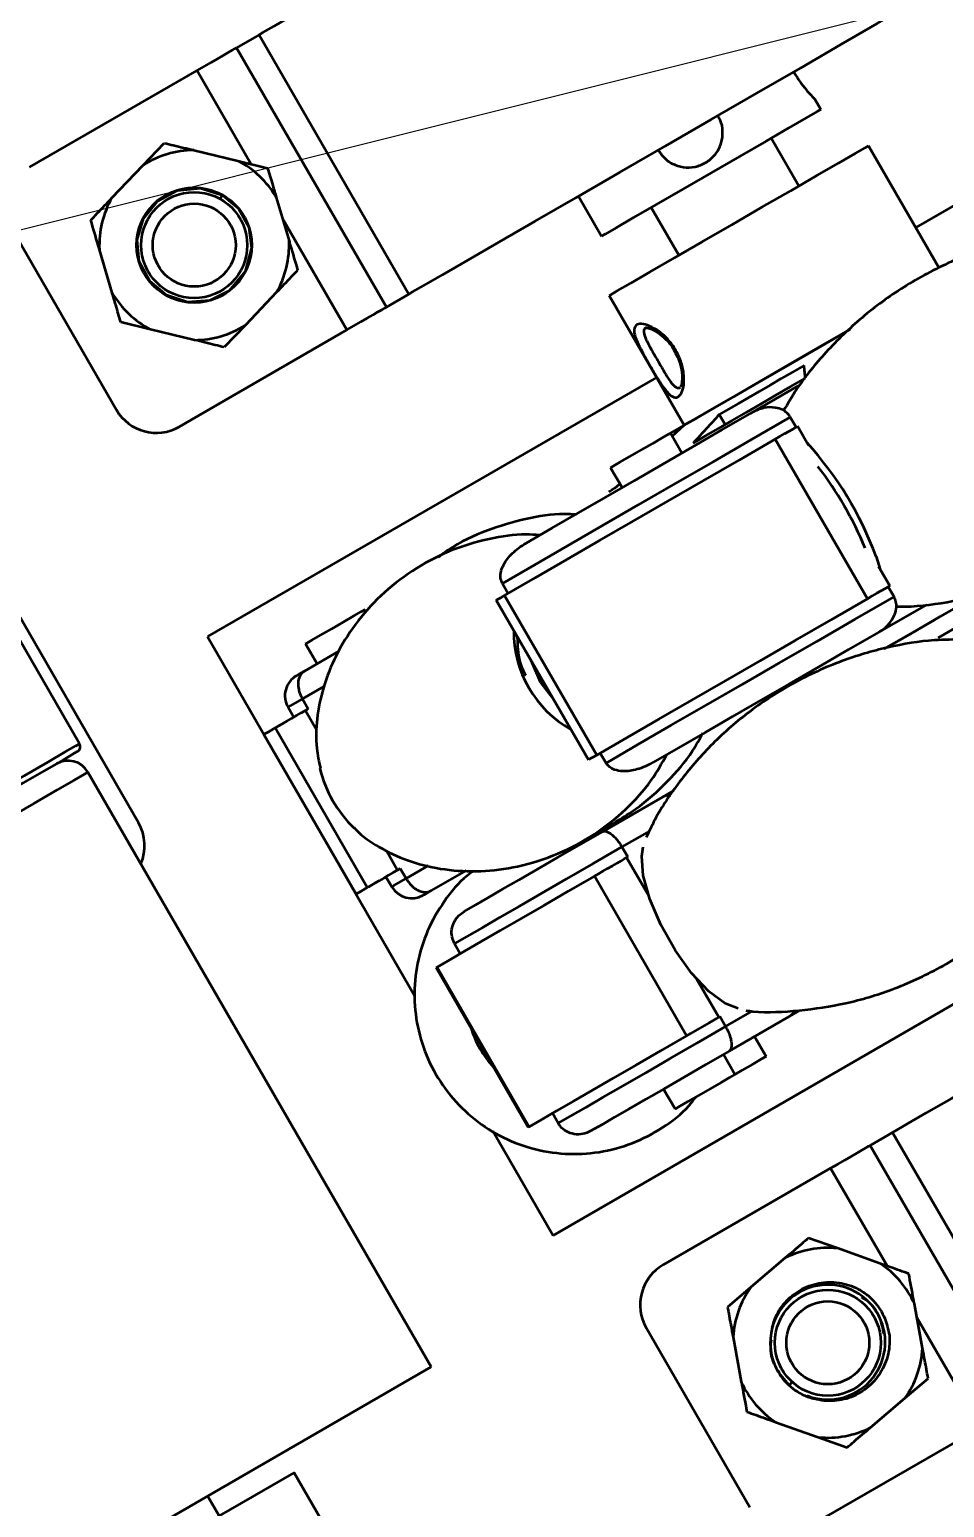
# Model space of a CAD drawing. Header units: millimetres. Extents: x 263 to 2983, y 441 to 2500.
# Drawn here: x 1013.8 to 1053.5, y 1396 to 1460.1 of the extents above; entities that cross this region are included whole.
import ezdxf

# ---------------------------------------------------------------- set-up
doc = ezdxf.new("R2010")
doc.units = ezdxf.units.MM
doc.header["$LTSCALE"] = 0.5
doc.layers.add('BOL', color=7, linetype='Continuous', lineweight=50)
doc.layers.add('HAT', color=3, linetype='Continuous')
doc.layers.add('THIN', color=8, linetype='Continuous')

# ---------------------------------------------------------------- blocks, each defined once
blk = doc.blocks.new('*U54')
at = {"layer": 'BOL'}
for p, q in [((-11.999, 6.192), (9.132, -6.008)), ((-1.803, 1.453), (-2.294, 0.589)), ((-0.071, 0.453), (-0.573, -0.405)), ((4.437, -3.297), (5.937, -0.699)), ((5.937, -0.699), (11.999, -4.199)), ((9.767, -4.065), (9.517, -4.498)), ((11.499, -5.065), (9.767, -4.065)), ((11.999, -4.199), (11.499, -5.065)), ((9.517, -4.498), (11.249, -5.498)), ((11.249, -5.498), (10.499, -6.797)), ((10.499, -6.797), (9.132, -6.008))]:
    blk.add_line(p, q, dxfattribs=at)
blk.add_lwpolyline([(-3.047, 6.797), (5.613, 1.797), (3.613, -1.667), (-5.047, 3.333)], close=True, dxfattribs=at)
blk = doc.blocks.new('*U55')
at = {"layer": 'BOL', "color": 0, "linetype": 'ByBlock', "lineweight": -2, "transparency": 16777216, "rotation": 239.9999999999999}
blk.add_blockref('*U54', (599.892, 1758.508), dxfattribs=at)

msp = doc.modelspace()

# ---------------------------------------------------------------- hatches: boundary and pattern name
at = {"layer": 'HAT'}
h = msp.add_hatch(dxfattribs=at)
h.set_pattern_fill('ANSI31', color=256)
h.paths.add_polyline_path([(904.154, 1443.353, 1), (896.154, 1443.353, 1)])
h.paths.add_polyline_path([(1806.519, 1028.146, 1), (1774.519, 1028.146, 1)])
h = msp.add_hatch(dxfattribs=at)
h.set_pattern_fill('ANSI31', color=256, angle=30)
h.paths.add_polyline_path([(932.154, 1443.353, 1), (924.154, 1443.353, 1)])
h.paths.add_polyline_path([(1918.519, 1028.146, 1), (1886.519, 1028.146, 1)])
h = msp.add_hatch(dxfattribs=at)
h.set_pattern_fill('ANSI31', color=256, angle=60)
h.paths.add_polyline_path([(1830.519, 931.151, 1), (1862.519, 931.151, 1)])
h.paths.add_polyline_path([(918.154, 1419.104, 1), (910.154, 1419.104, 1)])

# ---------------------------------------------------------------- linework, layer by layer
at = {"layer": 'BOL'}
for p, q in [((1071.769, 1462.76), (1052.283, 1451.51)), ((1023.779, 1459.88), (1022.806, 1459.318)), ((1023.779, 1459.88), (1030.279, 1448.622)), ((1022.806, 1459.318), (1029.306, 1448.06)), ((1013.82, 1454.13), (1021.09, 1458.327)), ((1021.09, 1458.327), (1023.432, 1454.27)), ((1048.167, 1456.64), (1047.908, 1457.088)), ((1018.748, 1454.221), (1019.664, 1455.182)), ((1047.202, 1453.311), (1046.002, 1455.39)), ((1020.954, 1454.87), (1022.863, 1454.407)), ((1053.3, 1449.748), (1050.233, 1455.061)), ((1017.394, 1452.798), (1018.748, 1454.221)), ((1022.863, 1454.407), (1024.153, 1454.095)), ((1024.527, 1452.822), (1025.082, 1450.937)), ((1037.641, 1452.872), (1038.641, 1451.14)), ((1040.806, 1452.39), (1042.006, 1450.311)), ((1013.088, 1451.398), (1017.588, 1443.604)), ((1024.797, 1451.905), (1027.59, 1447.069)), ((1018.548, 1425.682), (1004.048, 1450.797)), ((1015.99, 1429.113), (1003.74, 1450.331)), ((1017.407, 1448.68), (1016.853, 1450.564)), ((1024.541, 1448.703), (1023.186, 1447.281)), ((1030.279, 1448.622), (1029.306, 1448.06)), ((1038.975, 1448.561), (1042.225, 1442.932)), ((1019.072, 1447.094), (1017.782, 1447.406)), ((1020.981, 1446.632), (1019.072, 1447.094)), ((1020.32, 1442.872), (1027.59, 1447.069)), ((1023.186, 1447.281), (1022.271, 1446.32)), ((1041.025, 1445.01), (1021.539, 1433.76)), ((1044.009, 1442.964), (1043.756, 1443.402)), ((1046.839, 1443.286), (1047.089, 1442.854)), ((1042.137, 1441.727), (1041.637, 1442.593)), ((1042.226, 1442.933), (1041.696, 1442.449)), ((1047.635, 1442.055), (1047.153, 1442.89)), ((1050.186, 1435.404), (1046.186, 1442.332)), ((1039.039, 1441.093), (1039.539, 1440.227)), ((1039.219, 1440.199), (1039.443, 1440.393)), ((1050.56, 1437.232), (1050.738, 1436.681)), ((1051.153, 1435.962), (1050.67, 1436.798)), ((1034.342, 1436.071), (1034.592, 1435.638)), ((1034.079, 1435.342), (1038.079, 1428.414)), ((1034.44, 1435.55), (1038.44, 1428.622)), ((1051.339, 1435.492), (1051.089, 1435.925)), ((1028.391, 1434.945), (1028.402, 1434.951)), ((1021.539, 1433.76), (1030.534, 1418.181)), ((1025.804, 1433.451), (1026.304, 1432.585)), ((1025.756, 1432.269), (1027.247, 1433.13)), ((1026.598, 1431.6), (1025.662, 1431.06)), ((1025.662, 1431.06), (1025.912, 1430.627)), ((1025.038, 1430.7), (1025.288, 1430.267)), ((1025.797, 1430.56), (1025.912, 1430.627)), ((1025.797, 1430.56), (1026.295, 1429.697)), ((1028.478, 1422.871), (1024.478, 1429.799)), ((1023.989, 1429.517), (1027.989, 1422.589)), ((1038.842, 1428.277), (1038.592, 1428.71)), ((1031.255, 1402.073), (1016.355, 1427.88)), ((1041.285, 1426.801), (1041.781, 1427.087)), ((1038.681, 1425.297), (1041.285, 1426.801)), ((1040.722, 1425.321), (1039.531, 1424.634)), ((1029.308, 1424.478), (1029.797, 1423.632)), ((1039.531, 1424.634), (1039.781, 1424.201)), ((1030.162, 1423.266), (1031.134, 1423.827)), ((1039.781, 1424.201), (1039.732, 1424.172)), ((1039.732, 1424.172), (1040.691, 1422.51)), ((1029.288, 1423.339), (1029.538, 1422.906)), ((1029.797, 1423.632), (1029.912, 1423.699)), ((1030.162, 1423.266), (1029.912, 1423.699)), ((1032.773, 1423.618), (1031.256, 1422.743)), ((1042.337, 1416.439), (1038.337, 1423.367)), ((1032.266, 1420.439), (1032.516, 1420.006)), ((1036.539, 1407.78), (1058.19, 1420.28)), ((1031.465, 1419.399), (1035.465, 1412.471)), ((1031.508, 1419.424), (1035.508, 1412.496)), ((1042.772, 1418.906), (1043.732, 1417.244)), ((1044.031, 1416.84), (1045.182, 1417.504)), ((1047.244, 1417.539), (1046.785, 1417.275)), ((1043.781, 1417.273), (1043.732, 1417.244)), ((1044.031, 1416.84), (1043.781, 1417.273)), ((1046.785, 1417.275), (1044.181, 1415.771)), ((1045.788, 1415.544), (1045.288, 1416.41)), ((1044.435, 1414.763), (1043.935, 1415.629)), ((1041.337, 1414.129), (1041.837, 1413.263)), ((1036.766, 1412.645), (1036.516, 1413.078)), ((1041.857, 1413.275), (1041.837, 1413.263)), ((1033.922, 1412.313), (1036.539, 1407.78)), ((1051.279, 1412.248), (1050.306, 1411.686)), ((1057.779, 1400.99), (1051.279, 1412.248)), ((1056.806, 1400.428), (1050.306, 1411.686)), ((1048.59, 1410.695), (1041.32, 1406.498)), ((1051.041, 1406.45), (1048.59, 1410.695)), ((1048.88, 1407.217), (1047.63, 1407.662)), ((1050.731, 1406.56), (1048.88, 1407.217)), ((1046.619, 1406.8), (1045.125, 1405.526)), ((1045.125, 1405.526), (1044.115, 1404.665)), ((1052.579, 1402.879), (1052.223, 1404.811)), ((1055.09, 1399.437), (1052.333, 1404.211)), ((1045.088, 1395.972), (1040.588, 1403.766)), ((1044.355, 1403.36), (1044.712, 1401.428)), ((1050.926, 1403.573), (1050.867, 1403.777)), ((1051.81, 1400.713), (1052.82, 1401.574)), ((1050.315, 1399.438), (1051.81, 1400.713)), ((1046.203, 1399.679), (1048.054, 1399.021)), ((1055.09, 1399.437), (1047.82, 1395.24)), ((1048.054, 1399.021), (1049.305, 1398.577))]:
    msp.add_line(p, q, dxfattribs=at)
at = {"layer": 'BOL', "flags": 128}
for points in [[(1023.779, 1459.88), (1023.945, 1459.975), (1024.436, 1460.259), (1025.241, 1460.724), (1026.336, 1461.356), (1027.692, 1462.139), (1029.272, 1463.051), (1031.033, 1464.068), (1032.927, 1465.162), (1034.903, 1466.302), (1036.905, 1467.458), (1038.88, 1468.598), (1040.774, 1469.692), (1042.535, 1470.709), (1044.115, 1471.621), (1045.472, 1472.404), (1046.567, 1473.036), (1047.371, 1473.501), (1047.863, 1473.784), (1048.028, 1473.88)], [(1030.279, 1448.622), (1030.445, 1448.717), (1030.936, 1449.001), (1031.741, 1449.465), (1032.836, 1450.098), (1034.192, 1450.881), (1035.772, 1451.793), (1037.533, 1452.81), (1039.427, 1453.903), (1041.403, 1455.043), (1043.405, 1456.2), (1045.38, 1457.34), (1047.274, 1458.433), (1049.035, 1459.45), (1050.615, 1460.363), (1051.972, 1461.146), (1053.067, 1461.778), (1053.871, 1462.242), (1054.363, 1462.526), (1054.528, 1462.622)], [(1021.09, 1458.327), (1021.399, 1458.505), (1021.698, 1458.678), (1021.978, 1458.84), (1022.229, 1458.985), (1022.443, 1459.109), (1022.615, 1459.207), (1022.737, 1459.278), (1022.806, 1459.318)], [(1048.167, 1456.64), (1048.005, 1456.546), (1047.529, 1456.271), (1046.772, 1455.834), (1045.785, 1455.265), (1044.637, 1454.601), (1043.404, 1453.89)], [(1039.324, 1448.763), (1039.916, 1449.105), (1040.761, 1449.593), (1041.814, 1450.2), (1043.016, 1450.895), (1044.305, 1451.638), (1045.609, 1452.391), (1046.859, 1453.113), (1047.988, 1453.765), (1048.934, 1454.311), (1049.647, 1454.723), (1050.088, 1454.977), (1050.233, 1455.061)], [(1043.404, 1453.89), (1042.171, 1453.178), (1041.022, 1452.515), (1040.036, 1451.945), (1039.279, 1451.508), (1038.803, 1451.233), (1038.641, 1451.14)], [(1022.193, 1452.918), (1022.885, 1452.339), (1023.333, 1451.525), (1023.454, 1450.639), (1023.175, 1449.601), (1022.479, 1448.773), (1021.641, 1448.354), (1020.669, 1448.279), (1019.763, 1448.572), (1019.036, 1449.18), (1018.58, 1450.044), (1018.488, 1450.978), (1018.76, 1451.902), (1019.368, 1452.658), (1020.228, 1453.128), (1021.244, 1453.225), (1022.193, 1452.918), (1022.193, 1452.918)], [(1038.975, 1448.561), (1039.016, 1448.585), (1039.324, 1448.763)], [(1027.59, 1447.069), (1027.899, 1447.247), (1028.198, 1447.42), (1028.478, 1447.581), (1028.729, 1447.726), (1028.943, 1447.85), (1029.115, 1447.949), (1029.237, 1448.02), (1029.306, 1448.06)], [(1049.42, 1447.086), (1048.209, 1446.387), (1046.904, 1445.634), (1045.65, 1444.91), (1044.515, 1444.254), (1043.56, 1443.703), (1042.836, 1443.285), (1042.383, 1443.023), (1042.225, 1442.932), (1042.225, 1442.932)], [(1042.227, 1442.933), (1042.35, 1443.005), (1042.772, 1443.248), (1043.467, 1443.649), (1044.399, 1444.187), (1045.517, 1444.833), (1046.761, 1445.551), (1048.064, 1446.303), (1049.355, 1447.049), (1049.446, 1447.101)], [(1042.618, 1442.161), (1043.157, 1442.473), (1043.722, 1442.799), (1044.311, 1443.139), (1044.919, 1443.49), (1045.545, 1443.851), (1046.185, 1444.221), (1046.835, 1444.596), (1047.492, 1444.975)], [(1047.434, 1445.526), (1046.938, 1445.239), (1046.448, 1444.956), (1045.965, 1444.678), (1045.493, 1444.405), (1045.034, 1444.14), (1044.59, 1443.884), (1044.163, 1443.637), (1043.756, 1443.402)], [(1045.114, 1443.445), (1045.529, 1443.685), (1046.46, 1444.222), (1047.186, 1444.641)], [(1046.839, 1443.286), (1045.153, 1442.313), (1043.486, 1441.351), (1041.846, 1440.404), (1040.242, 1439.478), (1038.682, 1438.577), (1037.173, 1437.706), (1035.724, 1436.869), (1034.342, 1436.071)], [(1035.374, 1437.822), (1036.489, 1438.466), (1037.643, 1439.132), (1038.833, 1439.819), (1040.055, 1440.525), (1041.305, 1441.246), (1042.578, 1441.981), (1043.871, 1442.728), (1045.178, 1443.483)], [(1039.039, 1441.093), (1039.04, 1441.093), (1039.152, 1441.158), (1039.445, 1441.327), (1039.874, 1441.575), (1040.374, 1441.863), (1040.868, 1442.149), (1041.281, 1442.387), (1041.551, 1442.543), (1041.637, 1442.593)], [(1041.637, 1442.593), (1041.764, 1442.666), (1042.22, 1442.929), (1042.225, 1442.932)], [(1046.186, 1442.332), (1046.396, 1442.454), (1046.6, 1442.571), (1046.785, 1442.678), (1046.941, 1442.768), (1047.058, 1442.836), (1047.13, 1442.877), (1047.153, 1442.89)], [(1034.44, 1435.55), (1035.761, 1436.313), (1037.135, 1437.107), (1038.558, 1437.928), (1040.023, 1438.774), (1041.524, 1439.641), (1043.056, 1440.525), (1044.612, 1441.423), (1046.186, 1442.332)], [(1038.977, 1440.059), (1038.977, 1440.059), (1039.011, 1440.079), (1039.091, 1440.125), (1039.219, 1440.199)], [(1051.153, 1435.962), (1051.13, 1435.949), (1051.058, 1435.908), (1050.941, 1435.84), (1050.785, 1435.75), (1050.6, 1435.643), (1050.396, 1435.525), (1050.186, 1435.404)], [(1034.079, 1435.342), (1034.1, 1435.354), (1034.17, 1435.395), (1034.285, 1435.461), (1034.44, 1435.55)], [(1038.44, 1428.622), (1039.761, 1429.385), (1041.135, 1430.178), (1042.558, 1431), (1044.023, 1431.846), (1045.524, 1432.712), (1047.056, 1433.597), (1048.612, 1434.495), (1050.186, 1435.404)], [(1038.842, 1428.277), (1040.224, 1429.075), (1041.673, 1429.912), (1043.182, 1430.783), (1044.742, 1431.684), (1046.346, 1432.61), (1047.986, 1433.557), (1049.653, 1434.519), (1051.339, 1435.492)], [(1050.912, 1433.225), (1051.787, 1433.73), (1053.083, 1434.479), (1054.437, 1435.26), (1054.969, 1435.568)], [(1054.968, 1435.567), (1054.706, 1435.416), (1053.349, 1434.632), (1052.037, 1433.874), (1050.916, 1433.228)], [(1025.804, 1433.451), (1025.848, 1433.477), (1026.072, 1433.606), (1026.453, 1433.826), (1026.933, 1434.103), (1027.438, 1434.395), (1027.893, 1434.658), (1028.228, 1434.851), (1028.391, 1434.945)], [(1052.743, 1435.148), (1051.208, 1434.262), (1050.678, 1433.956)], [(1053.254, 1433.711), (1054.433, 1434.392), (1055.239, 1434.857)], [(1050.678, 1433.956), (1049.371, 1433.201), (1048.078, 1432.455), (1046.805, 1431.72), (1045.555, 1430.999), (1044.333, 1430.293), (1043.143, 1429.606), (1041.989, 1428.939), (1040.874, 1428.296)], [(1025.404, 1432.066), (1025.404, 1432.066), (1025.445, 1432.09), (1025.563, 1432.157), (1025.756, 1432.269)], [(1036.57, 1431.028), (1035.999, 1431.786), (1035.588, 1432.729)], [(1036.362, 1431.388), (1035.86, 1432.217), (1035.796, 1432.369)], [(1025.662, 1431.06), (1025.335, 1430.871), (1025.128, 1430.752), (1025.041, 1430.701), (1025.038, 1430.7)], [(1024.478, 1429.799), (1024.544, 1429.837), (1024.656, 1429.902), (1024.808, 1429.99), (1024.99, 1430.095), (1025.192, 1430.211), (1025.402, 1430.333), (1025.608, 1430.451), (1025.797, 1430.56)], [(1023.989, 1429.517), (1023.99, 1429.517), (1024.052, 1429.553), (1024.215, 1429.647), (1024.478, 1429.799)], [(994.339, 1416.613), (994.378, 1416.635), (994.688, 1416.815), (995.3, 1417.168), (996.195, 1417.685), (997.349, 1418.351), (998.727, 1419.146), (1000.291, 1420.049), (1001.994, 1421.033), (1003.789, 1422.069), (1005.624, 1423.128), (1007.445, 1424.18), (1009.2, 1425.193), (1010.84, 1426.14), (1012.316, 1426.992), (1013.587, 1427.726), (1014.615, 1428.319), (1015.371, 1428.756), (1015.834, 1429.023), (1015.99, 1429.113)], [(1015.898, 1428.771), (1015.745, 1428.683), (1015.292, 1428.422), (1014.551, 1427.994), (1013.543, 1427.412), (1012.298, 1426.693), (1010.851, 1425.858), (1009.245, 1424.93), (1007.524, 1423.937), (1005.739, 1422.906), (1003.942, 1421.868), (1002.183, 1420.853), (1000.513, 1419.889), (998.981, 1419.004), (997.63, 1418.224), (996.5, 1417.572), (995.622, 1417.065), (995.023, 1416.719), (994.719, 1416.544), (994.68, 1416.521)], [(1038.44, 1428.622), (1038.285, 1428.533), (1038.17, 1428.466), (1038.1, 1428.426), (1038.079, 1428.414)], [(1016.355, 1427.88), (1016.203, 1427.793), (1015.751, 1427.532), (1015.013, 1427.106), (1014.01, 1426.526), (1012.77, 1425.811), (1011.329, 1424.979), (1009.729, 1424.055), (1008.015, 1423.066), (1006.238, 1422.039), (1004.447, 1421.006), (1002.695, 1419.994), (1001.033, 1419.034), (999.507, 1418.153), (998.161, 1417.377), (997.036, 1416.727), (996.162, 1416.222), (995.565, 1415.877), (995.262, 1415.702), (995.224, 1415.68)], [(1075.528, 1426.248), (1075.363, 1426.153), (1074.871, 1425.869), (1074.067, 1425.405), (1072.972, 1424.773), (1071.615, 1423.989), (1070.035, 1423.077), (1068.274, 1422.06), (1066.38, 1420.967), (1064.405, 1419.827), (1062.403, 1418.67), (1060.427, 1417.53), (1058.533, 1416.437), (1056.772, 1415.42), (1055.192, 1414.508), (1053.836, 1413.725), (1052.741, 1413.092), (1051.936, 1412.628), (1051.445, 1412.344), (1051.279, 1412.248)], [(1032.686, 1421.837), (1033.157, 1422.108), (1033.713, 1422.429), (1034.351, 1422.798), (1035.069, 1423.212), (1035.865, 1423.671), (1036.734, 1424.173), (1037.674, 1424.716), (1038.681, 1425.297)], [(1039.531, 1424.634), (1038.287, 1423.915), (1037.128, 1423.246), (1036.061, 1422.63), (1035.09, 1422.069), (1034.221, 1421.568), (1033.458, 1421.127), (1032.805, 1420.751), (1032.266, 1420.439)], [(1044.579, 1417.626), (1044.013, 1417.835), (1043.302, 1418.364), (1042.555, 1419.161), (1041.838, 1420.155), (1041.214, 1421.257), (1040.739, 1422.37), (1040.456, 1423.395), (1040.389, 1424.24), (1040.458, 1424.637)], [(1038.337, 1423.367), (1038.508, 1423.466), (1038.703, 1423.578), (1038.911, 1423.698), (1039.12, 1423.819), (1039.318, 1423.933), (1039.492, 1424.034), (1039.633, 1424.115), (1039.732, 1424.172)], [(1029.797, 1423.632), (1029.608, 1423.523), (1029.402, 1423.404), (1029.192, 1423.283), (1028.99, 1423.167), (1028.808, 1423.061), (1028.656, 1422.974), (1028.544, 1422.909), (1028.478, 1422.871)], [(1029.538, 1422.906), (1029.541, 1422.907), (1029.628, 1422.957), (1029.835, 1423.077), (1030.162, 1423.266)], [(1038.337, 1423.367), (1037.201, 1422.711), (1036.139, 1422.098), (1035.153, 1421.528), (1034.248, 1421.006), (1033.428, 1420.533), (1032.697, 1420.11), (1032.056, 1419.74), (1031.508, 1419.424)], [(1027.989, 1422.589), (1027.99, 1422.589), (1028.052, 1422.625), (1028.215, 1422.719), (1028.478, 1422.871)], [(1031.256, 1422.743), (1031.063, 1422.631), (1030.945, 1422.563), (1030.904, 1422.54), (1030.904, 1422.54)], [(1031.465, 1419.399), (1031.467, 1419.401), (1031.508, 1419.424)], [(1036.766, 1412.645), (1037.305, 1412.956), (1037.958, 1413.333), (1038.721, 1413.774), (1039.59, 1414.275), (1040.561, 1414.836), (1041.628, 1415.452), (1042.787, 1416.121), (1044.031, 1416.84)], [(1043.732, 1417.244), (1043.633, 1417.187), (1043.492, 1417.105), (1043.318, 1417.005), (1043.12, 1416.891), (1042.911, 1416.77), (1042.703, 1416.65), (1042.508, 1416.537), (1042.337, 1416.439)], [(1042.337, 1416.439), (1041.201, 1415.783), (1040.139, 1415.169), (1039.153, 1414.6), (1038.248, 1414.078), (1037.428, 1413.605), (1036.697, 1413.182), (1036.056, 1412.812), (1035.508, 1412.496)], [(1044.181, 1415.771), (1043.174, 1415.19), (1042.234, 1414.647), (1041.365, 1414.145), (1040.569, 1413.686), (1039.851, 1413.271), (1039.213, 1412.903), (1038.657, 1412.582), (1038.186, 1412.31)], [(1045.788, 1415.544), (1045.764, 1415.531), (1045.572, 1415.42), (1045.215, 1415.214), (1044.748, 1414.944), (1044.435, 1414.763)], [(1044.435, 1414.763), (1044.405, 1414.746), (1044.202, 1414.629), (1043.836, 1414.418), (1043.365, 1414.145), (1042.858, 1413.853), (1042.393, 1413.584), (1042.042, 1413.382), (1041.857, 1413.275)], [(1035.508, 1412.496), (1035.467, 1412.472), (1035.465, 1412.471)], [(1048.59, 1410.695), (1048.899, 1410.874), (1049.198, 1411.047), (1049.478, 1411.208), (1049.729, 1411.353), (1049.943, 1411.477), (1050.115, 1411.576), (1050.237, 1411.646), (1050.306, 1411.686)]]:
    msp.add_lwpolyline(points, dxfattribs=at)
at = {"layer": 'BOL'}
for centre, radius in [((1020.967, 1450.751), 2.5), ((1020.967, 1450.751), 2.3), ((1020.967, 1450.751), 1.8), ((1048.467, 1403.119), 2.3), ((1048.467, 1403.119), 1.8)]:
    msp.add_circle(centre, radius, dxfattribs=at)
for centre, radius, start, end in [((1020.967, 1450.751), 4.119, 90.18721, 122.59771), ((1020.967, 1450.751), 4.119, 30.18721, 62.59771), ((1020.967, 1450.751), 4.119, 150.18721, 182.59771), ((1020.967, 1450.751), 4.119, 330.18721, 2.59771), ((1020.967, 1450.751), 4.119, 210.18721, 242.59771), ((1020.967, 1450.751), 4.119, 270.18721, 302.59771), ((1019.32, 1444.604), 2, 210, 300), ((1036.416, 1432.04), 15.067, 20.15549, 42.25705), ((1035.802, 1431.718), 15.446, 22.38969, 37.6108), ((1039.707, 1433.973), 4.871, 179.32525, 240.67461), ((1025.904, 1431.2), 1, 120, 210), ((1015.773, 1428.988), 0.25, 300, 30), ((1015.489, 1427.38), 1, 30, 120), ((1031.565, 1429.272), 5.288, 193.28999, 226.2203), ((1016.815, 1424.682), 2, 336.8699, 30), ((1030.404, 1423.406), 1, 210, 300), ((1037.052, 1418.006), 4.257, 196.65399, 223.34581), ((1048.467, 1403.119), 4.119, 84.24467, 116.65517), ((1042.32, 1404.766), 2, 120, 210), ((1048.467, 1403.119), 4.119, 24.24467, 56.65517), ((1048.467, 1403.119), 4.119, 144.24467, 176.65517), ((1048.466, 1403.144), 2.492, 248.46991, 165.09262), ((1048.467, 1403.119), 2.5, 164.54596, 255.07299), ((1048.467, 1403.119), 4.119, 324.24467, 356.65517), ((1048.467, 1403.119), 4.119, 204.24467, 236.65517), ((1048.467, 1403.119), 4.119, 264.24467, 296.65517)]:
    msp.add_arc(centre, radius, start, end, dxfattribs=at)
for points, knots in [([(1046.986, 1458.267), (1047.073, 1458.127), (1047.246, 1457.846), (1047.523, 1457.494), (1047.755, 1457.236), (1047.901, 1457.088), (1047.903, 1457.086), (1047.904, 1457.085)], [0, 0, 0, 0, 0.209362, 0.418509, 0.63263, 0.850279, 1, 1, 1, 1]), ([(1041.105, 1454.872), (1041.201, 1454.737), (1041.394, 1454.467), (1041.829, 1454.208), (1042.322, 1454.095), (1042.832, 1454.154), (1043.291, 1454.378), (1043.645, 1454.732), (1043.868, 1455.182), (1043.926, 1455.682), (1043.86, 1456.102), (1043.725, 1456.303), (1043.685, 1456.362)], [0, 0, 0, 0, 0.104635, 0.209174, 0.316185, 0.42496, 0.531116, 0.634494, 0.738964, 0.846777, 0.955269, 1, 1, 1, 1]), ([(1019.664, 1455.182), (1019.795, 1455.15), (1020.219, 1455.047), (1020.654, 1454.942), (1020.954, 1454.87)], [0, 0, 0, 0, 0.3096928, 1, 1, 1, 1]), ([(1024.153, 1454.095), (1024.226, 1453.846), (1024.35, 1453.426), (1024.476, 1452.997), (1024.527, 1452.822)], [0, 0, 0, 0, 0.592732, 1, 1, 1, 1]), ([(1016.478, 1451.837), (1016.571, 1451.935), (1016.872, 1452.251), (1017.181, 1452.575), (1017.394, 1452.798)], [0, 0, 0, 0, 0.309704, 1, 1, 1, 1]), ([(1022.099, 1452.753), (1022.117, 1452.784), (1022.148, 1452.838), (1022.179, 1452.893), (1022.193, 1452.918)], [0, 0, 0, 0, 0.56007, 1, 1, 1, 1]), ([(1016.853, 1450.564), (1016.834, 1450.627), (1016.708, 1451.057), (1016.584, 1451.478), (1016.478, 1451.837)], [0, 0, 0, 0, 0.145979, 1, 1, 1, 1]), ([(1061.075, 1451.382), (1060.712, 1451.403), (1059.654, 1451.464), (1057.882, 1451.269), (1055.807, 1450.811), (1053.738, 1450.044), (1051.758, 1448.986), (1049.937, 1447.657), (1048.385, 1446.147), (1047.252, 1444.776), (1046.727, 1443.874), (1046.549, 1443.568)], [0, 0, 0, 0, 0.063498, 0.184796, 0.307364, 0.430664, 0.564625, 0.693848, 0.818378, 0.938481, 1, 1, 1, 1]), ([(1025.082, 1450.937), (1025.1, 1450.875), (1025.227, 1450.444), (1025.351, 1450.024), (1025.456, 1449.664)], [0, 0, 0, 0, 0.145979, 1, 1, 1, 1]), ([(1025.456, 1449.664), (1025.363, 1449.566), (1025.062, 1449.25), (1024.754, 1448.927), (1024.541, 1448.703)], [0, 0, 0, 0, 0.3096721, 1, 1, 1, 1]), ([(1017.782, 1447.406), (1017.708, 1447.655), (1017.585, 1448.075), (1017.458, 1448.505), (1017.407, 1448.68)], [0, 0, 0, 0, 0.5927321, 1, 1, 1, 1]), ([(1041.974, 1444.173), (1041.964, 1444.167), (1041.891, 1444.13), (1041.736, 1444.149), (1041.491, 1444.36), (1041.214, 1444.736), (1040.912, 1445.229), (1040.604, 1445.76), (1040.329, 1446.261), (1040.123, 1446.7), (1040.035, 1447.04), (1040.091, 1447.263), (1040.292, 1447.353), (1040.623, 1447.301), (1041.038, 1447.099), (1041.473, 1446.747), (1041.85, 1446.265), (1042.105, 1445.718), (1042.228, 1445.168), (1042.228, 1444.677), (1042.134, 1444.317), (1042.024, 1444.218), (1041.974, 1444.173)], [0, 0, 0, 0, 0.008753, 0.061375, 0.113781, 0.167275, 0.22076, 0.272209, 0.322429, 0.374317, 0.428961, 0.479602, 0.532514, 0.585104, 0.637964, 0.691733, 0.744436, 0.795016, 0.845661, 0.898881, 0.954171, 1, 1, 1, 1]), ([(1040.594, 1447.163), (1040.566, 1447.154), (1040.482, 1447.128), (1040.47, 1446.965), (1040.554, 1446.695), (1040.74, 1446.335), (1040.976, 1445.924), (1041.231, 1445.483), (1041.473, 1445.068), (1041.689, 1444.746), (1041.88, 1444.561), (1042.002, 1444.54), (1042.059, 1444.569), (1042.068, 1444.573)], [0, 0, 0, 0, 0.046782, 0.14528, 0.253052, 0.356969, 0.458565, 0.562986, 0.671046, 0.777863, 0.880899, 0.983052, 1, 1, 1, 1]), ([(1040.584, 1447.181), (1040.572, 1447.176), (1040.543, 1447.165), (1040.723, 1447.155), (1041, 1447.023), (1041.354, 1446.762), (1041.678, 1446.413), (1041.812, 1446.144), (1041.86, 1446.047)], [0, 0, 0, 0, 0.1277195, 0.2916275, 0.4601213, 0.662494, 0.8784554, 1, 1, 1, 1]), ([(1022.271, 1446.32), (1022.139, 1446.351), (1021.715, 1446.454), (1021.281, 1446.559), (1020.981, 1446.632)], [0, 0, 0, 0, 0.3096928, 1, 1, 1, 1]), ([(1041.86, 1446.047), (1041.899, 1445.978), (1042.03, 1445.751), (1042.129, 1445.328), (1042.157, 1444.907), (1042.111, 1444.677), (1042.085, 1444.616), (1042.078, 1444.601)], [0, 0, 0, 0, 0.118152, 0.394522, 0.682769, 0.920152, 1, 1, 1, 1]), ([(1047.492, 1444.975), (1047.484, 1445.064), (1047.468, 1445.242), (1047.446, 1445.431), (1047.434, 1445.526)], [0, 0, 0, 0, 0.499979, 1, 1, 1, 1]), ([(1046.839, 1443.286), (1046.792, 1443.352), (1046.7, 1443.482), (1046.472, 1443.628), (1046.128, 1443.731), (1045.664, 1443.703), (1045.34, 1443.575), (1045.18, 1443.483), (1045.178, 1443.483)], [0, 0, 0, 0, 0.107629, 0.21442, 0.382766, 0.66394, 0.997022, 1, 1, 1, 1]), ([(1051.44, 1435.077), (1051.48, 1435.075), (1052.215, 1435.044), (1053.663, 1435.238), (1055.738, 1435.683), (1057.807, 1436.453), (1059.787, 1437.51), (1061.606, 1438.84), (1063.164, 1440.347), (1064.477, 1441.971), (1065.15, 1443.148), (1065.48, 1443.725)], [0, 0, 0, 0, 0.00706, 0.128651, 0.251514, 0.375112, 0.509394, 0.638931, 0.763762, 0.884152, 1, 1, 1, 1]), ([(1043.756, 1443.402), (1043.568, 1443.193), (1043.193, 1442.774), (1042.809, 1442.365), (1042.618, 1442.161)], [0, 0, 0, 0, 0.499975, 1, 1, 1, 1]), ([(1037.566, 1439.061), (1037.387, 1439.071), (1036.653, 1439.11), (1035.331, 1438.896), (1033.632, 1438.384), (1032.345, 1437.801), (1031.697, 1437.311), (1031.555, 1437.203)], [0, 0, 0, 0, 0.08535, 0.351039, 0.6215126, 0.9169848, 1, 1, 1, 1]), ([(1035.962, 1438.161), (1035.766, 1438.176), (1035.036, 1438.23), (1033.692, 1438.02), (1032.012, 1437.511), (1030.418, 1436.661), (1029.045, 1435.579), (1027.93, 1434.326), (1027.096, 1432.972), (1026.542, 1431.587), (1026.274, 1430.233), (1026.224, 1429.062), (1026.379, 1428.342), (1026.441, 1428.054)], [0, 0, 0, 0, 0.037402, 0.139313, 0.254388, 0.367138, 0.476488, 0.581671, 0.682058, 0.776931, 0.865378, 0.94616, 1, 1, 1, 1]), ([(1034.342, 1436.071), (1034.311, 1436.145), (1034.248, 1436.293), (1034.268, 1436.582), (1034.417, 1436.969), (1034.788, 1437.424), (1035.157, 1437.697), (1035.372, 1437.821), (1035.374, 1437.822)], [0, 0, 0, 0, 0.107631, 0.214435, 0.382781, 0.663947, 0.997027, 1, 1, 1, 1]), ([(1050.678, 1433.956), (1050.68, 1433.957), (1050.84, 1434.049), (1051.112, 1434.266), (1051.369, 1434.655), (1051.451, 1435.004), (1051.438, 1435.274), (1051.372, 1435.419), (1051.339, 1435.492)], [0, 0, 0, 0, 0.002976, 0.336058, 0.617225, 0.785574, 0.892373, 1, 1, 1, 1]), ([(1035.367, 1432.07), (1035.352, 1432.095), (1035.152, 1432.445), (1035.006, 1433.036), (1035.005, 1433.564), (1035.005, 1433.739)], [0, 0, 0, 0, 0.0501407, 0.6846106, 1, 1, 1, 1]), ([(1054.381, 1433.631), (1053.953, 1433.632), (1052.845, 1433.633), (1051.05, 1433.325), (1048.981, 1432.721), (1046.961, 1431.794), (1045.082, 1430.575), (1043.452, 1429.162), (1042.099, 1427.602), (1041.141, 1426.221), (1040.725, 1425.34), (1040.586, 1425.046)], [0, 0, 0, 0, 0.075606, 0.195755, 0.317173, 0.451512, 0.581278, 0.706221, 0.826532, 0.942173, 1, 1, 1, 1]), ([(1025.756, 1432.269), (1025.755, 1432.269), (1025.669, 1432.219), (1025.539, 1432.084), (1025.46, 1431.798), (1025.485, 1431.511), (1025.553, 1431.273), (1025.626, 1431.131), (1025.662, 1431.06)], [0, 0, 0, 0, 0.002969, 0.336038, 0.617218, 0.785572, 0.892356, 1, 1, 1, 1]), ([(1038.529, 1425.311), (1039.077, 1425.617), (1040.156, 1426.218), (1041.507, 1427.429), (1042.483, 1428.555), (1042.898, 1429.315), (1043.041, 1429.577)], [0, 0, 0, 0, 0.2960781, 0.5818809, 0.8557476, 1, 1, 1, 1]), ([(1027.912, 1425.473), (1027.969, 1425.411), (1028.329, 1425.021), (1029.155, 1424.51), (1030.407, 1423.943), (1031.856, 1423.617), (1033.416, 1423.542), (1035.081, 1423.755), (1036.76, 1424.288), (1038.351, 1425.139), (1039.712, 1426.23), (1040.78, 1427.405), (1041.267, 1428.267), (1041.482, 1428.647)], [0, 0, 0, 0, 0.015057, 0.094004, 0.182509, 0.277042, 0.375733, 0.477291, 0.59185, 0.704074, 0.812898, 0.917552, 1, 1, 1, 1]), ([(1040.874, 1428.296), (1040.872, 1428.295), (1040.657, 1428.171), (1040.236, 1427.987), (1039.657, 1427.893), (1039.247, 1427.958), (1038.987, 1428.085), (1038.89, 1428.213), (1038.842, 1428.277)], [0, 0, 0, 0, 0.002976, 0.336054, 0.617229, 0.785573, 0.892373, 1, 1, 1, 1]), ([(1041.285, 1426.801), (1041.287, 1426.802), (1041.353, 1426.84), (1041.471, 1426.89), (1041.603, 1426.879), (1041.655, 1426.874)], [0, 0, 0, 0, 0.015527, 0.612302, 1, 1, 1, 1]), ([(1038.681, 1425.297), (1038.681, 1425.298), (1038.728, 1425.325), (1038.841, 1425.33), (1039.055, 1425.213), (1039.252, 1425.026), (1039.406, 1424.837), (1039.489, 1424.702), (1039.531, 1424.634)], [0, 0, 0, 0, 0.002967, 0.336055, 0.617233, 0.785581, 0.892359, 1, 1, 1, 1]), ([(1044.915, 1417.534), (1045.016, 1417.522), (1045.771, 1417.432), (1047.237, 1417.514), (1049.266, 1417.81), (1051.337, 1418.429), (1053.356, 1419.352), (1055.237, 1420.571), (1056.861, 1421.987), (1058.227, 1423.524), (1058.931, 1424.644), (1059.272, 1425.186)], [0, 0, 0, 0, 0.01808, 0.136079, 0.256258, 0.377704, 0.512076, 0.64187, 0.766846, 0.887187, 1, 1, 1, 1]), ([(1030.162, 1423.266), (1030.205, 1423.199), (1030.291, 1423.065), (1030.464, 1422.887), (1030.701, 1422.722), (1030.988, 1422.647), (1031.169, 1422.693), (1031.255, 1422.742), (1031.256, 1422.743)], [0, 0, 0, 0, 0.107634, 0.214425, 0.38277, 0.663952, 0.99703, 1, 1, 1, 1]), ([(1033.11, 1423.602), (1033.01, 1423.532), (1032.505, 1423.179), (1031.795, 1422.301), (1031.048, 1421.019), (1030.608, 1419.593), (1030.475, 1418.112), (1030.659, 1416.636), (1031.152, 1415.234), (1031.932, 1413.967), (1032.963, 1412.894), (1034.2, 1412.063), (1035.586, 1411.513), (1037.058, 1411.269), (1038.549, 1411.344), (1039.996, 1411.729), (1041.31, 1412.426), (1042.242, 1413.129), (1042.636, 1413.652), (1042.731, 1413.78)], [0, 0, 0, 0, 0.015886, 0.080295, 0.144594, 0.208769, 0.272834, 0.336813, 0.400755, 0.464712, 0.528731, 0.592839, 0.657056, 0.721387, 0.785813, 0.850298, 0.914797, 0.979263, 1, 1, 1, 1]), ([(1032.266, 1420.439), (1032.222, 1420.538), (1032.133, 1420.735), (1032.133, 1421.067), (1032.235, 1421.387), (1032.426, 1421.659), (1032.604, 1421.78), (1032.686, 1421.837)], [0, 0, 0, 0, 0.198831, 0.397488, 0.600971, 0.815747, 1, 1, 1, 1]), ([(1047.022, 1417.538), (1047.003, 1417.498), (1046.95, 1417.386), (1046.853, 1417.314), (1046.787, 1417.276), (1046.785, 1417.275)], [0, 0, 0, 0, 0.350169, 0.983509, 1, 1, 1, 1]), ([(1044.031, 1416.84), (1044.069, 1416.769), (1044.144, 1416.629), (1044.231, 1416.401), (1044.295, 1416.137), (1044.289, 1415.893), (1044.227, 1415.798), (1044.181, 1415.771), (1044.181, 1415.771)], [0, 0, 0, 0, 0.107642, 0.214427, 0.382765, 0.663948, 0.997033, 1, 1, 1, 1]), ([(1038.186, 1412.31), (1038.072, 1412.258), (1037.842, 1412.153), (1037.459, 1412.152), (1037.114, 1412.273), (1036.886, 1412.46), (1036.795, 1412.6), (1036.766, 1412.645)], [0, 0, 0, 0, 0.2328354, 0.4659509, 0.690678, 0.901635, 1, 1, 1, 1]), ([(1047.63, 1407.662), (1047.527, 1407.574), (1047.195, 1407.291), (1046.854, 1407.001), (1046.619, 1406.8)], [0, 0, 0, 0, 0.309708, 1, 1, 1, 1]), ([(1051.982, 1406.116), (1051.855, 1406.161), (1051.443, 1406.307), (1051.022, 1406.457), (1050.731, 1406.56)], [0, 0, 0, 0, 0.309694, 1, 1, 1, 1]), ([(1052.223, 1404.811), (1052.211, 1404.875), (1052.13, 1405.316), (1052.05, 1405.747), (1051.982, 1406.116)], [0, 0, 0, 0, 0.14597, 1, 1, 1, 1]), ([(1046.058, 1403.786), (1046.104, 1403.943), (1046.231, 1404.37), (1046.655, 1404.98), (1047.345, 1405.498), (1048.181, 1405.77), (1049.069, 1405.748), (1049.725, 1405.508), (1050.049, 1405.288), (1050.131, 1405.232)], [0, 0, 0, 0, 0.096547, 0.26181, 0.426974, 0.597501, 0.769413, 0.941267, 1, 1, 1, 1]), ([(1050.131, 1405.232), (1050.154, 1405.214), (1050.268, 1405.122), (1050.589, 1404.811), (1050.973, 1404.238), (1051.086, 1403.694), (1051.137, 1403.445)], [0, 0, 0, 0, 0.041743, 0.209049, 0.639788, 1, 1, 1, 1]), ([(1044.115, 1404.665), (1044.162, 1404.41), (1044.241, 1403.979), (1044.322, 1403.539), (1044.355, 1403.36)], [0, 0, 0, 0, 0.5927431, 1, 1, 1, 1]), ([(1049.923, 1405.097), (1049.992, 1405.059), (1050.337, 1404.868), (1050.73, 1404.301), (1050.842, 1403.749), (1050.891, 1403.507)], [0, 0, 0, 0, 0.12153, 0.614906, 1, 1, 1, 1]), ([(1046.792, 1401.278), (1046.594, 1401.505), (1046.192, 1401.965), (1045.948, 1402.702), (1046.005, 1403.131), (1046.021, 1403.252)], [0, 0, 0, 0, 0.410926, 0.833906, 1, 1, 1, 1]), ([(1051.137, 1403.445), (1051.142, 1403.281), (1051.157, 1402.821), (1050.944, 1402.076), (1050.433, 1401.333), (1049.706, 1400.804), (1048.855, 1400.56), (1048.209, 1400.595), (1047.88, 1400.688), (1047.823, 1400.704)], [0, 0, 0, 0, 0.097302, 0.27306, 0.448797, 0.624631, 0.796269, 0.965291, 1, 1, 1, 1]), ([(1052.82, 1401.574), (1052.773, 1401.829), (1052.693, 1402.259), (1052.612, 1402.7), (1052.579, 1402.879)], [0, 0, 0, 0, 0.592744, 1, 1, 1, 1]), ([(1044.712, 1401.428), (1044.724, 1401.364), (1044.805, 1400.923), (1044.885, 1400.491), (1044.952, 1400.123)], [0, 0, 0, 0, 0.146012, 1, 1, 1, 1]), ([(1046.92, 1401.418), (1046.896, 1401.392), (1046.853, 1401.345), (1046.811, 1401.298), (1046.792, 1401.278)], [0, 0, 0, 0, 0.5601337, 1, 1, 1, 1]), ([(1044.952, 1400.123), (1045.08, 1400.078), (1045.491, 1399.932), (1045.912, 1399.782), (1046.203, 1399.679)], [0, 0, 0, 0, 0.309695, 1, 1, 1, 1]), ([(1049.305, 1398.577), (1049.408, 1398.665), (1049.74, 1398.948), (1050.08, 1399.238), (1050.315, 1399.438)], [0, 0, 0, 0, 0.30969, 1, 1, 1, 1])]:
    msp.add_open_spline(points, degree=3, knots=knots, dxfattribs=at)
at = {"layer": 'THIN'}
msp.add_line((1311.323, 1525.935), (948.538, 1435.175), dxfattribs=at)

# ---------------------------------------------------------------- block references
at = {"layer": 'BOL'}
msp.add_blockref('*U55', (420, -363.731), dxfattribs=at)

doc.saveas('drawing.dxf')
